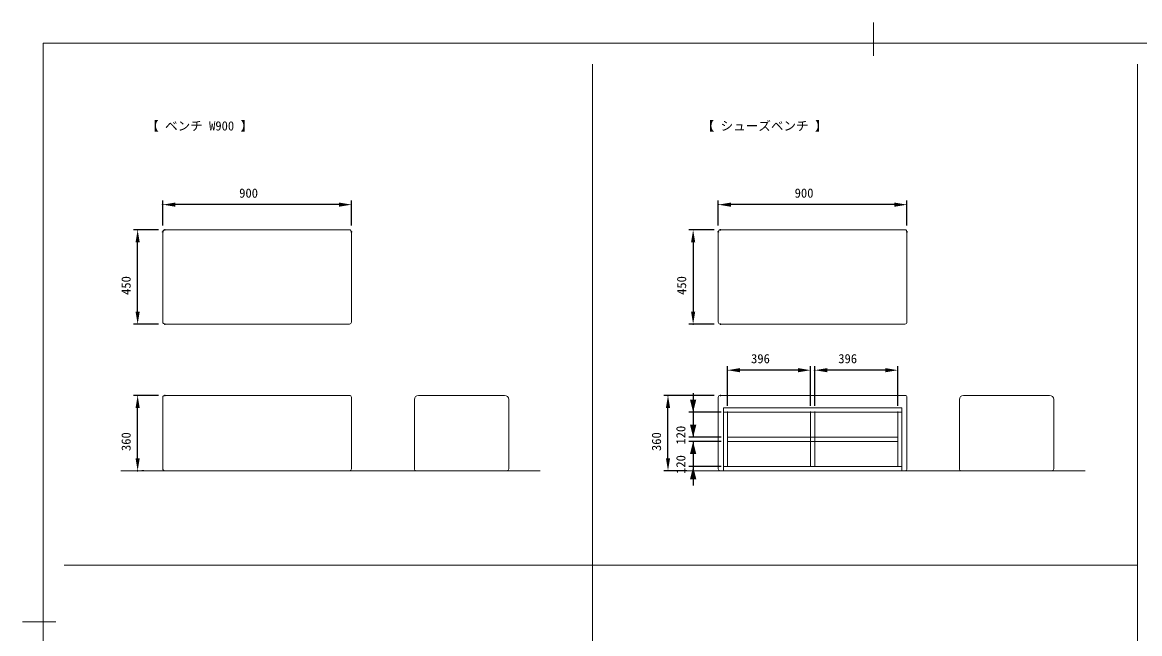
# Model space of a CAD drawing. Units: millimetres, scale not verified. Extents: x -203 to 203, y -143 to 143.
# Drawn here: x -203 to 63.5, y -2.9 to 143 of the extents above; entities that cross this region are included whole.
import ezdxf
from ezdxf.enums import TextEntityAlignment as Align

# ---------------------------------------------------------------- set-up
doc = ezdxf.new("R2010")
doc.units = ezdxf.units.MM
doc.header["$LTSCALE"] = 0.5
doc.header["$PDMODE"] = 32
doc.header["$PDSIZE"] = 0.1
for name, color, linetype, lineweight in [('0-1_DIMENSION_LINES$02_DIMENSI', 7, 'Continuous', 25), ('0-3_DIMENSION_LINES$03_LINES', 7, 'Continuous', 18), ('0-5_図面_FORMAT$01_WAKU$OUT_LINE', 6, 'Continuous', 18)]:
    doc.layers.add(name, color=color, linetype=linetype, lineweight=lineweight)
doc.layers.add('0-2_DEFPOINTS', color=7, linetype='Continuous')
doc.styles.add('ＭＳ ゴシック', font='')
doc.styles.get('ＭＳ ゴシック').set_extended_font_data('MS Gothic')

# ---------------------------------------------------------------- blocks, each defined once
blk = doc.blocks.new('U58')
at = {"layer": '0-1_DIMENSION_LINES$02_DIMENSI'}
for points in [[(334, 365), (332.5, 365), (334, 371)], [(334, 365), (334, 371), (335.5, 365)]]:
    blk.add_solid(points, dxfattribs=at)
blk = doc.blocks.new('U59')
at = {"layer": '0-1_DIMENSION_LINES$02_DIMENSI'}
for points in [[(334, 377), (332.5, 377), (334, 383)], [(334, 377), (334, 383), (335.5, 377)]]:
    blk.add_solid(points, dxfattribs=at)
blk = doc.blocks.new('U60')
at = {"layer": '0-1_DIMENSION_LINES$02_DIMENSI'}
for points in [[(334, 385), (332.5, 391), (334, 391)], [(334, 385), (334, 391), (335.5, 391)]]:
    blk.add_solid(points, dxfattribs=at)
blk = doc.blocks.new('U61')
at = {"layer": '0-1_DIMENSION_LINES$02_DIMENSI'}
for points in [[(334, 397), (332.5, 403), (334, 403)], [(334, 397), (334, 403), (335.5, 403)]]:
    blk.add_solid(points, dxfattribs=at)
blk = doc.blocks.new('D13')
at = {"layer": '0-1_DIMENSION_LINES$02_DIMENSI'}
for p, q in [((79, 405), (67, 405)), ((69, 375), (69, 399)), ((72, 369), (71, 369))]:
    blk.add_line(p, q, dxfattribs=at)
for points in [[(70, 399), (68, 399), (69, 405)], [(68, 375), (70, 375), (69, 369)]]:
    blk.add_solid(points, dxfattribs=at)
at = {"layer": '0-2_DEFPOINTS'}
for p in [(69, 405), (82, 405), (69, 369)]:
    blk.add_point(p, dxfattribs=at)
at = {"layer": '0-1_DIMENSION_LINES$02_DIMENSI', "style": 'ＭＳ ゴシック'}
blk.add_text('360', height=4.399, rotation=90, dxfattribs=at).set_placement((67, 378.429), align=Align.BOTTOM_LEFT)
blk = doc.blocks.new('D14')
at = {"layer": '0-1_DIMENSION_LINES$02_DIMENSI'}
for p, q in [((79, 484), (67, 484)), ((69, 445), (69, 478)), ((79, 439), (67, 439))]:
    blk.add_line(p, q, dxfattribs=at)
for points in [[(70, 478), (68, 478), (69, 484)], [(68, 445), (70, 445), (69, 439)]]:
    blk.add_solid(points, dxfattribs=at)
at = {"layer": '0-2_DEFPOINTS'}
for p in [(69, 484), (82, 484), (82, 439)]:
    blk.add_point(p, dxfattribs=at)
at = {"layer": '0-1_DIMENSION_LINES$02_DIMENSI', "style": 'ＭＳ ゴシック'}
blk.add_text('450', height=4.399, rotation=90, dxfattribs=at).set_placement((67, 452.929), align=Align.BOTTOM_LEFT)
blk = doc.blocks.new('D15')
at = {"layer": '0-1_DIMENSION_LINES$02_DIMENSI'}
for p, q in [((81, 486), (81, 498)), ((165, 496), (87, 496)), ((171, 486), (171, 498))]:
    blk.add_line(p, q, dxfattribs=at)
for points in [[(87, 497), (87, 495), (81, 496)], [(165, 495), (165, 497), (171, 496)]]:
    blk.add_solid(points, dxfattribs=at)
at = {"layer": '0-2_DEFPOINTS'}
for p in [(81, 496), (81, 483), (171, 483)]:
    blk.add_point(p, dxfattribs=at)
at = {"layer": '0-1_DIMENSION_LINES$02_DIMENSI', "style": 'ＭＳ ゴシック'}
blk.add_text('900', height=4.399, dxfattribs=at).set_placement((117.429, 498), align=Align.BOTTOM_LEFT)
blk = doc.blocks.new('D16')
at = {"layer": '0-1_DIMENSION_LINES$02_DIMENSI'}
for p, q in [((346, 486), (346, 498)), ((430, 496), (352, 496)), ((436, 486), (436, 498))]:
    blk.add_line(p, q, dxfattribs=at)
for points in [[(352, 497), (352, 495), (346, 496)], [(430, 495), (430, 497), (436, 496)]]:
    blk.add_solid(points, dxfattribs=at)
at = {"layer": '0-2_DEFPOINTS'}
for p in [(346, 496), (346, 483), (436, 483)]:
    blk.add_point(p, dxfattribs=at)
at = {"layer": '0-1_DIMENSION_LINES$02_DIMENSI', "style": 'ＭＳ ゴシック'}
blk.add_text('900', height=4.399, dxfattribs=at).set_placement((382.429, 498), align=Align.BOTTOM_LEFT)
blk = doc.blocks.new('D17')
at = {"layer": '0-1_DIMENSION_LINES$02_DIMENSI'}
for p, q in [((344, 484), (332, 484)), ((334, 478), (334, 445)), ((344, 439), (332, 439))]:
    blk.add_line(p, q, dxfattribs=at)
for points in [[(335, 478), (333, 478), (334, 484)], [(333, 445), (335, 445), (334, 439)]]:
    blk.add_solid(points, dxfattribs=at)
at = {"layer": '0-2_DEFPOINTS'}
for p in [(347, 484), (334, 439), (347, 439)]:
    blk.add_point(p, dxfattribs=at)
at = {"layer": '0-1_DIMENSION_LINES$02_DIMENSI', "style": 'ＭＳ ゴシック'}
blk.add_text('450', height=4.399, rotation=90, dxfattribs=at).set_placement((332, 452.929), align=Align.BOTTOM_LEFT)
blk = doc.blocks.new('D18')
at = {"layer": '0-1_DIMENSION_LINES$02_DIMENSI'}
for p, q in [((350.4, 400), (350.4, 419)), ((384, 417), (356.4, 417)), ((390, 400), (390, 419))]:
    blk.add_line(p, q, dxfattribs=at)
for points in [[(356.4, 418), (356.4, 416), (350.4, 417)], [(384, 416), (384, 418), (390, 417)]]:
    blk.add_solid(points, dxfattribs=at)
at = {"layer": '0-2_DEFPOINTS'}
for p in [(350.4, 417), (350.4, 397), (390, 397)]:
    blk.add_point(p, dxfattribs=at)
at = {"layer": '0-1_DIMENSION_LINES$02_DIMENSI', "style": 'ＭＳ ゴシック'}
blk.add_text('396', height=4.399, dxfattribs=at).set_placement((361.629, 419), align=Align.BOTTOM_LEFT)
blk = doc.blocks.new('D19')
at = {"layer": '0-1_DIMENSION_LINES$02_DIMENSI'}
for p, q in [((392, 400), (392, 419)), ((425.6, 417), (398, 417)), ((431.6, 400), (431.6, 419))]:
    blk.add_line(p, q, dxfattribs=at)
for points in [[(398, 418), (398, 416), (392, 417)], [(425.6, 416), (425.6, 418), (431.6, 417)]]:
    blk.add_solid(points, dxfattribs=at)
at = {"layer": '0-2_DEFPOINTS'}
for p in [(392, 417), (392, 397), (431.6, 397)]:
    blk.add_point(p, dxfattribs=at)
at = {"layer": '0-1_DIMENSION_LINES$02_DIMENSI', "style": 'ＭＳ ゴシック'}
blk.add_text('396', height=4.399, dxfattribs=at).set_placement((403.229, 419), align=Align.BOTTOM_LEFT)
blk = doc.blocks.new('D20')
at = {"layer": '0-1_DIMENSION_LINES$02_DIMENSI'}
for p, q in [((344, 405), (320, 405)), ((322, 375), (322, 399)), ((331, 369), (320, 369))]:
    blk.add_line(p, q, dxfattribs=at)
for points in [[(323, 399), (321, 399), (322, 405)], [(321, 375), (323, 375), (322, 369)]]:
    blk.add_solid(points, dxfattribs=at)
at = {"layer": '0-2_DEFPOINTS'}
for p in [(322, 405), (347, 405), (334, 369)]:
    blk.add_point(p, dxfattribs=at)
at = {"layer": '0-1_DIMENSION_LINES$02_DIMENSI', "style": 'ＭＳ ゴシック'}
blk.add_text('360', height=4.399, rotation=90, dxfattribs=at).set_placement((320, 378.429), align=Align.BOTTOM_LEFT)

msp = doc.modelspace()

# ---------------------------------------------------------------- linework, layer by layer
at = {"layer": '0-1_DIMENSION_LINES$02_DIMENSI'}
for p, q in [((-43, 54.5), (-43, 44)), ((-36.3, 50), (-44, 50)), ((-36.3, 44), (-44, 44)), ((-36.3, 43), (-44, 43)), ((-43, 43), (-43, 32.5)), ((-36.3, 37), (-44, 37))]:
    msp.add_line(p, q, dxfattribs=at)
at = {"layer": '0-3_DIMENSION_LINES$03_LINES'}
for p, q in [((-67, 133), (-67, -109)), ((63, 133), (63, -109)), ((-125, 93.5), (-169, 93.5)), ((7.5, 93.5), (-36.5, 93.5)), ((-169.5, 93), (-169.5, 71.5)), ((-124.5, 71.5), (-124.5, 93)), ((-37, 93), (-37, 71.5)), ((8, 71.5), (8, 93)), ((-169, 71), (-125, 71)), ((-36.5, 71), (7.5, 71)), ((-169.5, 53.5), (-169.5, 36.5)), ((-125, 54), (-169, 54)), ((-124.5, 36.5), (-124.5, 53.5)), ((-88, 54), (-108.5, 54)), ((-37, 53.5), (-37, 36.5)), ((7.5, 54), (-36.5, 54)), ((8, 36.5), (8, 53.5)), ((42, 54), (21.5, 54)), ((-109.5, 53), (-109.5, 36.5)), ((-87, 36.5), (-87, 53)), ((20.5, 53), (20.5, 36.5)), ((43, 36.5), (43, 53)), ((-179.5, 36), (-79.5, 36)), ((-169, 36), (-125, 36)), ((-109, 36), (-87.5, 36)), ((-47, 36), (50.5, 36)), ((-36.5, 36), (7.5, 36)), ((21, 36), (42.5, 36)), ((63, 13.5), (-193, 13.5))]:
    msp.add_line(p, q, dxfattribs=at)
for points in [[(-35.8, 51), (6.8, 51), (6.8, 50), (-35.8, 50)], [(-35.8, 50), (-34.8, 50), (-34.8, 37), (-35.8, 37)], [(-15, 50), (-14, 50), (-14, 37), (-15, 37)], [(5.8, 50), (6.8, 50), (6.8, 37), (5.8, 37)], [(-34.8, 44), (5.8, 44), (5.8, 43), (-34.8, 43)], [(-35.8, 37), (6.8, 37), (6.8, 36), (-35.8, 36)]]:
    msp.add_lwpolyline(points, close=True, dxfattribs=at)
for centre, radius, start, end in [((-169, 93), 0.5, 90, 180), ((-125, 93), 0.5, 0, 90), ((-36.5, 93), 0.5, 90, 180), ((7.5, 93), 0.5, 0, 90), ((-169, 71.5), 0.5, 180, 270), ((-125, 71.5), 0.5, 270, 360), ((-36.5, 71.5), 0.5, 180, 270), ((7.5, 71.5), 0.5, 270, 0), ((-169, 53.5), 0.5, 90, 180), ((-125, 53.5), 0.5, 0, 90), ((-108.5, 53), 1, 90, 180), ((-88, 53), 1, 0, 90), ((-36.5, 53.5), 0.5, 90, 180), ((7.5, 53.5), 0.5, 0, 90), ((21.5, 53), 1, 90, 180), ((42, 53), 1, 0, 90), ((-169, 36.5), 0.5, 180, 270), ((-125, 36.5), 0.5, 270, 0), ((-109, 36.5), 0.5, 180, 270), ((-87.5, 36.5), 0.5, 270, 0), ((-36.5, 36.5), 0.5, 180, 270), ((7.5, 36.5), 0.5, 270, 0), ((21, 36.5), 0.5, 180, 270), ((42.5, 36.5), 0.5, 270, 0)]:
    msp.add_arc(centre, radius, start, end, dxfattribs=at)
at = {"layer": '0-5_図面_FORMAT$01_WAKU$OUT_LINE'}
for p, q in [((0, 135), (0, 143)), ((-198, 138), (-198, -138)), ((198, 138), (-198, 138)), ((-195, 0), (-203, 0))]:
    msp.add_line(p, q, dxfattribs=at)

# ---------------------------------------------------------------- block references
at = {"layer": '0-1_DIMENSION_LINES$02_DIMENSI', "xscale": 0.5, "yscale": 0.5}
for name in ['D15', 'D16', 'D14', 'D17', 'D18', 'D19', 'D13', 'D20', 'U61', 'U60', 'U59', 'U58']:
    msp.add_blockref(name, (-210, -148.5), dxfattribs=at)

# ---------------------------------------------------------------- texts
at = {"layer": '0-1_DIMENSION_LINES$02_DIMENSI', "style": 'ＭＳ ゴシック'}
for s, p in [('【 ベンチ W900 】', (-173.4493, 116.536)), ('【 シューズベンチ 】', (-40.9493, 116.536))]:
    msp.add_text(s, height=2.199, dxfattribs=at).set_placement(p, align=Align.BOTTOM_LEFT)
for p in [(-44.1872, 42.2593), (-44.1872, 35.2593)]:
    msp.add_text('120', height=2.199, rotation=90, dxfattribs=at).set_placement(p, align=Align.BOTTOM_LEFT)

doc.saveas('drawing.dxf')
